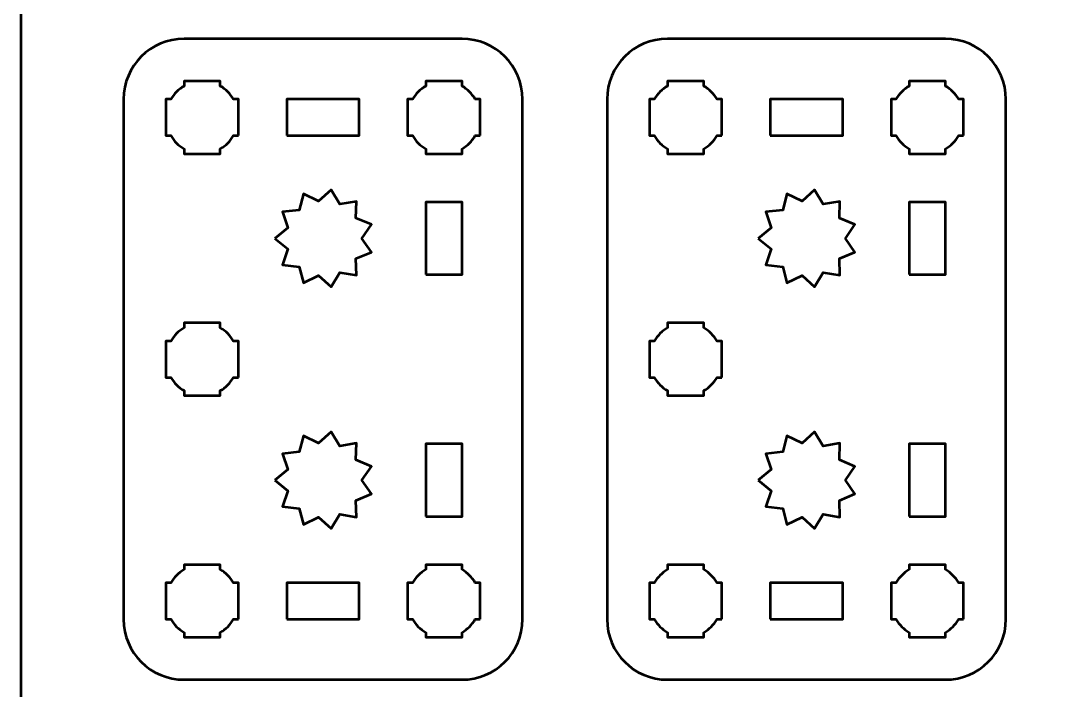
# Model space of a CAD drawing. Header units: centimetres. Extents: x -21 to 0, y -29.7 to 0.
# Drawn here: x -21 to -12.36, y -11.74 to -6.2 of the extents above; entities that cross this region are included whole.
import ezdxf

# ---------------------------------------------------------------- set-up
doc = ezdxf.new("R2010")
doc.units = ezdxf.units.CM
doc.header["$MEASUREMENT"] = 0
doc.layers.add('Layer 1', color=7, linetype='Continuous')

msp = doc.modelspace()

# ---------------------------------------------------------------- linework, layer by layer
at = {"layer": 'Layer 1', "color": 22, "lineweight": 53}
msp.add_open_spline([(-21.00003, -29.19995), (-21.00003, -29.19995), (-21.00003, -0.49992), (-21.00003, -0.49992), (-21.00003, -0.49992), (-21.00003, -0.22295), (-20.77694, 0.00004), (-20.49994, 0.00004), (-20.49994, 0.00004), (-20.49994, 0.00004), (-0.50008, 0.00004), (-0.50008, 0.00004), (-0.50008, 0.00004), (-0.22294, 0.00004), (0.00002, -0.22295), (0.00002, -0.49992), (0.00002, -0.49992), (0.00002, -0.49992), (0.00002, -29.19995), (0.00002, -29.19995), (0.00002, -29.19995), (0.00002, -29.47695), (-0.22294, -29.70004), (-0.50008, -29.70004), (-0.50008, -29.70004), (-0.50008, -29.70004), (-20.49994, -29.70004), (-20.49994, -29.70004), (-20.49994, -29.70004), (-20.77694, -29.70004), (-21.00003, -29.47695), (-21.00003, -29.19995)], degree=3, knots=[0, 0, 0, 0, 0.125, 0.125, 0.125, 0.125, 0.25, 0.25, 0.25, 0.25, 0.375, 0.375, 0.375, 0.375, 0.5, 0.5, 0.5, 0.5, 0.625, 0.625, 0.625, 0.625, 0.75, 0.75, 0.75, 0.75, 0.875, 0.875, 0.875, 0.875, 1, 1, 1, 1], dxfattribs=at)
at = {"layer": 'Layer 1', "color": 114, "lineweight": 53}
for points in [[(-20.15003, -11.14994), (-20.15003, -11.14994), (-20.15003, -6.85007), (-20.15003, -6.85007), (-20.15003, -6.85007), (-20.15003, -6.57293), (-19.92694, -6.34997), (-19.64994, -6.34997), (-19.64994, -6.34997), (-19.64994, -6.34997), (-17.35007, -6.34997), (-17.35007, -6.34997), (-17.35007, -6.34997), (-17.07293, -6.34997), (-16.84997, -6.57293), (-16.84997, -6.85007), (-16.84997, -6.85007), (-16.84997, -6.85007), (-16.84997, -11.14994), (-16.84997, -11.14994), (-16.84997, -11.14994), (-16.84997, -11.42694), (-17.07293, -11.65003), (-17.35007, -11.65003), (-17.35007, -11.65003), (-17.35007, -11.65003), (-19.64994, -11.65003), (-19.64994, -11.65003), (-19.64994, -11.65003), (-19.92694, -11.65003), (-20.15003, -11.42694), (-20.15003, -11.14994)], [(-16.15003, -11.14994), (-16.15003, -11.14994), (-16.15003, -6.85007), (-16.15003, -6.85007), (-16.15003, -6.85007), (-16.15003, -6.57293), (-15.92694, -6.34997), (-15.64994, -6.34997), (-15.64994, -6.34997), (-15.64994, -6.34997), (-13.35007, -6.34997), (-13.35007, -6.34997), (-13.35007, -6.34997), (-13.07293, -6.34997), (-12.84997, -6.57293), (-12.84997, -6.85007), (-12.84997, -6.85007), (-12.84997, -6.85007), (-12.84997, -11.14994), (-12.84997, -11.14994), (-12.84997, -11.14994), (-12.84997, -11.42694), (-13.07293, -11.65003), (-13.35007, -11.65003), (-13.35007, -11.65003), (-13.35007, -11.65003), (-15.64994, -11.65003), (-15.64994, -11.65003), (-15.64994, -11.65003), (-15.92694, -11.65003), (-16.15003, -11.42694), (-16.15003, -11.14994)]]:
    msp.add_open_spline(points, degree=3, knots=[0, 0, 0, 0, 0.125, 0.125, 0.125, 0.125, 0.25, 0.25, 0.25, 0.25, 0.375, 0.375, 0.375, 0.375, 0.5, 0.5, 0.5, 0.5, 0.625, 0.625, 0.625, 0.625, 0.75, 0.75, 0.75, 0.75, 0.875, 0.875, 0.875, 0.875, 1, 1, 1, 1], dxfattribs=at)
at = {"layer": 'Layer 1', "lineweight": 53}
for points, knots in [([(-19.2, -7.15007), (-19.2, -7.15007), (-19.24011, -7.15007), (-19.24011, -7.15007), (-19.24011, -7.15007), (-19.26643, -7.19554), (-19.30446, -7.23343), (-19.34993, -7.25989), (-19.34993, -7.25989), (-19.34993, -7.25989), (-19.34993, -7.3), (-19.34993, -7.3), (-19.34993, -7.3), (-19.34993, -7.3), (-19.5, -7.3), (-19.5, -7.3), (-19.5, -7.3), (-19.5, -7.3), (-19.64994, -7.3), (-19.64994, -7.3), (-19.64994, -7.3), (-19.64994, -7.3), (-19.64994, -7.25989), (-19.64994, -7.25989), (-19.64994, -7.25989), (-19.69555, -7.23343), (-19.73347, -7.19554), (-19.75979, -7.15007), (-19.75979, -7.15007), (-19.75979, -7.15007), (-19.80001, -7.15007), (-19.80001, -7.15007), (-19.80001, -7.15007), (-19.80001, -7.15007), (-19.80001, -7), (-19.80001, -7), (-19.80001, -7), (-19.80001, -7), (-19.80001, -6.85007), (-19.80001, -6.85007), (-19.80001, -6.85007), (-19.80001, -6.85007), (-19.75979, -6.85007), (-19.75979, -6.85007), (-19.75979, -6.85007), (-19.73347, -6.80445), (-19.69555, -6.76653), (-19.64994, -6.74021), (-19.64994, -6.74021), (-19.64994, -6.74021), (-19.64994, -6.7), (-19.64994, -6.7), (-19.64994, -6.7), (-19.64994, -6.7), (-19.5, -6.7), (-19.5, -6.7), (-19.5, -6.7), (-19.5, -6.7), (-19.34993, -6.7), (-19.34993, -6.7), (-19.34993, -6.7), (-19.34993, -6.7), (-19.34993, -6.74021), (-19.34993, -6.74021), (-19.34993, -6.74021), (-19.30446, -6.76653), (-19.26643, -6.80445), (-19.24011, -6.85007), (-19.24011, -6.85007), (-19.24011, -6.85007), (-19.2, -6.85007), (-19.2, -6.85007), (-19.2, -6.85007), (-19.2, -6.85007), (-19.2, -7), (-19.2, -7), (-19.2, -7), (-19.2, -7), (-19.2, -7.15007), (-19.2, -7.15007)], [0, 0, 0, 0, 0.05, 0.05, 0.05, 0.05, 0.1, 0.1, 0.1, 0.1, 0.15, 0.15, 0.15, 0.15, 0.2, 0.2, 0.2, 0.2, 0.25, 0.25, 0.25, 0.25, 0.3, 0.3, 0.3, 0.3, 0.35, 0.35, 0.35, 0.35, 0.4, 0.4, 0.4, 0.4, 0.45, 0.45, 0.45, 0.45, 0.5, 0.5, 0.5, 0.5, 0.55, 0.55, 0.55, 0.55, 0.6, 0.6, 0.6, 0.6, 0.65, 0.65, 0.65, 0.65, 0.7, 0.7, 0.7, 0.7, 0.75, 0.75, 0.75, 0.75, 0.8, 0.8, 0.8, 0.8, 0.85, 0.85, 0.85, 0.85, 0.9, 0.9, 0.9, 0.9, 0.95, 0.95, 0.95, 0.95, 1, 1, 1, 1]), ([(-17.19993, -7.15007), (-17.19993, -7.15007), (-17.24018, -7.15007), (-17.24018, -7.15007), (-17.24018, -7.15007), (-17.2665, -7.19554), (-17.30453, -7.23343), (-17.35, -7.25989), (-17.35, -7.25989), (-17.35, -7.25989), (-17.35, -7.3), (-17.35, -7.3), (-17.35, -7.3), (-17.35, -7.3), (-17.49993, -7.3), (-17.49993, -7.3), (-17.49993, -7.3), (-17.49993, -7.3), (-17.65, -7.3), (-17.65, -7.3), (-17.65, -7.3), (-17.65, -7.3), (-17.65, -7.25989), (-17.65, -7.25989), (-17.65, -7.25989), (-17.69548, -7.23343), (-17.73351, -7.19554), (-17.75982, -7.15007), (-17.75982, -7.15007), (-17.75982, -7.15007), (-17.79993, -7.15007), (-17.79993, -7.15007), (-17.79993, -7.15007), (-17.79993, -7.15007), (-17.79993, -7), (-17.79993, -7), (-17.79993, -7), (-17.79993, -7), (-17.79993, -6.85007), (-17.79993, -6.85007), (-17.79993, -6.85007), (-17.79993, -6.85007), (-17.75982, -6.85007), (-17.75982, -6.85007), (-17.75982, -6.85007), (-17.73351, -6.80445), (-17.69548, -6.76653), (-17.65, -6.74021), (-17.65, -6.74021), (-17.65, -6.74021), (-17.65, -6.7), (-17.65, -6.7), (-17.65, -6.7), (-17.65, -6.7), (-17.49993, -6.7), (-17.49993, -6.7), (-17.49993, -6.7), (-17.49993, -6.7), (-17.35, -6.7), (-17.35, -6.7), (-17.35, -6.7), (-17.35, -6.7), (-17.35, -6.74021), (-17.35, -6.74021), (-17.35, -6.74021), (-17.30453, -6.76653), (-17.2665, -6.80445), (-17.24018, -6.85007), (-17.24018, -6.85007), (-17.24018, -6.85007), (-17.19993, -6.85007), (-17.19993, -6.85007), (-17.19993, -6.85007), (-17.19993, -6.85007), (-17.19993, -7), (-17.19993, -7), (-17.19993, -7), (-17.19993, -7), (-17.19993, -7.15007), (-17.19993, -7.15007)], [0, 0, 0, 0, 0.05, 0.05, 0.05, 0.05, 0.1, 0.1, 0.1, 0.1, 0.15, 0.15, 0.15, 0.15, 0.2, 0.2, 0.2, 0.2, 0.25, 0.25, 0.25, 0.25, 0.3, 0.3, 0.3, 0.3, 0.35, 0.35, 0.35, 0.35, 0.4, 0.4, 0.4, 0.4, 0.45, 0.45, 0.45, 0.45, 0.5, 0.5, 0.5, 0.5, 0.55, 0.55, 0.55, 0.55, 0.6, 0.6, 0.6, 0.6, 0.65, 0.65, 0.65, 0.65, 0.7, 0.7, 0.7, 0.7, 0.75, 0.75, 0.75, 0.75, 0.8, 0.8, 0.8, 0.8, 0.85, 0.85, 0.85, 0.85, 0.9, 0.9, 0.9, 0.9, 0.95, 0.95, 0.95, 0.95, 1, 1, 1, 1]), ([(-15.2, -7.15007), (-15.2, -7.15007), (-15.24011, -7.15007), (-15.24011, -7.15007), (-15.24011, -7.15007), (-15.26643, -7.19554), (-15.30446, -7.23343), (-15.34993, -7.25989), (-15.34993, -7.25989), (-15.34993, -7.25989), (-15.34993, -7.3), (-15.34993, -7.3), (-15.34993, -7.3), (-15.34993, -7.3), (-15.5, -7.3), (-15.5, -7.3), (-15.5, -7.3), (-15.5, -7.3), (-15.64994, -7.3), (-15.64994, -7.3), (-15.64994, -7.3), (-15.64994, -7.3), (-15.64994, -7.25989), (-15.64994, -7.25989), (-15.64994, -7.25989), (-15.69555, -7.23343), (-15.73347, -7.19554), (-15.75979, -7.15007), (-15.75979, -7.15007), (-15.75979, -7.15007), (-15.80001, -7.15007), (-15.80001, -7.15007), (-15.80001, -7.15007), (-15.80001, -7.15007), (-15.80001, -7), (-15.80001, -7), (-15.80001, -7), (-15.80001, -7), (-15.80001, -6.85007), (-15.80001, -6.85007), (-15.80001, -6.85007), (-15.80001, -6.85007), (-15.75979, -6.85007), (-15.75979, -6.85007), (-15.75979, -6.85007), (-15.73347, -6.80445), (-15.69555, -6.76653), (-15.64994, -6.74021), (-15.64994, -6.74021), (-15.64994, -6.74021), (-15.64994, -6.7), (-15.64994, -6.7), (-15.64994, -6.7), (-15.64994, -6.7), (-15.5, -6.7), (-15.5, -6.7), (-15.5, -6.7), (-15.5, -6.7), (-15.34993, -6.7), (-15.34993, -6.7), (-15.34993, -6.7), (-15.34993, -6.7), (-15.34993, -6.74021), (-15.34993, -6.74021), (-15.34993, -6.74021), (-15.30446, -6.76653), (-15.26643, -6.80445), (-15.24011, -6.85007), (-15.24011, -6.85007), (-15.24011, -6.85007), (-15.2, -6.85007), (-15.2, -6.85007), (-15.2, -6.85007), (-15.2, -6.85007), (-15.2, -7), (-15.2, -7), (-15.2, -7), (-15.2, -7), (-15.2, -7.15007), (-15.2, -7.15007)], [0, 0, 0, 0, 0.05, 0.05, 0.05, 0.05, 0.1, 0.1, 0.1, 0.1, 0.15, 0.15, 0.15, 0.15, 0.2, 0.2, 0.2, 0.2, 0.25, 0.25, 0.25, 0.25, 0.3, 0.3, 0.3, 0.3, 0.35, 0.35, 0.35, 0.35, 0.4, 0.4, 0.4, 0.4, 0.45, 0.45, 0.45, 0.45, 0.5, 0.5, 0.5, 0.5, 0.55, 0.55, 0.55, 0.55, 0.6, 0.6, 0.6, 0.6, 0.65, 0.65, 0.65, 0.65, 0.7, 0.7, 0.7, 0.7, 0.75, 0.75, 0.75, 0.75, 0.8, 0.8, 0.8, 0.8, 0.85, 0.85, 0.85, 0.85, 0.9, 0.9, 0.9, 0.9, 0.95, 0.95, 0.95, 0.95, 1, 1, 1, 1]), ([(-13.19993, -7.15007), (-13.19993, -7.15007), (-13.24018, -7.15007), (-13.24018, -7.15007), (-13.24018, -7.15007), (-13.2665, -7.19554), (-13.30453, -7.23343), (-13.35, -7.25989), (-13.35, -7.25989), (-13.35, -7.25989), (-13.35, -7.3), (-13.35, -7.3), (-13.35, -7.3), (-13.35, -7.3), (-13.49993, -7.3), (-13.49993, -7.3), (-13.49993, -7.3), (-13.49993, -7.3), (-13.65, -7.3), (-13.65, -7.3), (-13.65, -7.3), (-13.65, -7.3), (-13.65, -7.25989), (-13.65, -7.25989), (-13.65, -7.25989), (-13.69548, -7.23343), (-13.73351, -7.19554), (-13.75982, -7.15007), (-13.75982, -7.15007), (-13.75982, -7.15007), (-13.79993, -7.15007), (-13.79993, -7.15007), (-13.79993, -7.15007), (-13.79993, -7.15007), (-13.79993, -7), (-13.79993, -7), (-13.79993, -7), (-13.79993, -7), (-13.79993, -6.85007), (-13.79993, -6.85007), (-13.79993, -6.85007), (-13.79993, -6.85007), (-13.75982, -6.85007), (-13.75982, -6.85007), (-13.75982, -6.85007), (-13.73351, -6.80445), (-13.69548, -6.76653), (-13.65, -6.74021), (-13.65, -6.74021), (-13.65, -6.74021), (-13.65, -6.7), (-13.65, -6.7), (-13.65, -6.7), (-13.65, -6.7), (-13.49993, -6.7), (-13.49993, -6.7), (-13.49993, -6.7), (-13.49993, -6.7), (-13.35, -6.7), (-13.35, -6.7), (-13.35, -6.7), (-13.35, -6.7), (-13.35, -6.74021), (-13.35, -6.74021), (-13.35, -6.74021), (-13.30453, -6.76653), (-13.2665, -6.80445), (-13.24018, -6.85007), (-13.24018, -6.85007), (-13.24018, -6.85007), (-13.19993, -6.85007), (-13.19993, -6.85007), (-13.19993, -6.85007), (-13.19993, -6.85007), (-13.19993, -7), (-13.19993, -7), (-13.19993, -7), (-13.19993, -7), (-13.19993, -7.15007), (-13.19993, -7.15007)], [0, 0, 0, 0, 0.05, 0.05, 0.05, 0.05, 0.1, 0.1, 0.1, 0.1, 0.15, 0.15, 0.15, 0.15, 0.2, 0.2, 0.2, 0.2, 0.25, 0.25, 0.25, 0.25, 0.3, 0.3, 0.3, 0.3, 0.35, 0.35, 0.35, 0.35, 0.4, 0.4, 0.4, 0.4, 0.45, 0.45, 0.45, 0.45, 0.5, 0.5, 0.5, 0.5, 0.55, 0.55, 0.55, 0.55, 0.6, 0.6, 0.6, 0.6, 0.65, 0.65, 0.65, 0.65, 0.7, 0.7, 0.7, 0.7, 0.75, 0.75, 0.75, 0.75, 0.8, 0.8, 0.8, 0.8, 0.85, 0.85, 0.85, 0.85, 0.9, 0.9, 0.9, 0.9, 0.95, 0.95, 0.95, 0.95, 1, 1, 1, 1]), ([(-18.79999, -7.15007), (-18.79999, -7.15007), (-18.79999, -6.85007), (-18.79999, -6.85007), (-18.79999, -6.85007), (-18.79999, -6.85007), (-18.19998, -6.85007), (-18.19998, -6.85007), (-18.19998, -6.85007), (-18.19998, -6.85007), (-18.19998, -7.15007), (-18.19998, -7.15007), (-18.19998, -7.15007), (-18.19998, -7.15007), (-18.79999, -7.15007), (-18.79999, -7.15007)], [0, 0, 0, 0, 0.25, 0.25, 0.25, 0.25, 0.5, 0.5, 0.5, 0.5, 0.75, 0.75, 0.75, 0.75, 1, 1, 1, 1]), ([(-14.79999, -7.15007), (-14.79999, -7.15007), (-14.79999, -6.85007), (-14.79999, -6.85007), (-14.79999, -6.85007), (-14.79999, -6.85007), (-14.19998, -6.85007), (-14.19998, -6.85007), (-14.19998, -6.85007), (-14.19998, -6.85007), (-14.19998, -7.15007), (-14.19998, -7.15007), (-14.19998, -7.15007), (-14.19998, -7.15007), (-14.79999, -7.15007), (-14.79999, -7.15007)], [0, 0, 0, 0, 0.25, 0.25, 0.25, 0.25, 0.5, 0.5, 0.5, 0.5, 0.75, 0.75, 0.75, 0.75, 1, 1, 1, 1]), ([(-17.65, -8.30002), (-17.65, -8.30002), (-17.65, -7.70002), (-17.65, -7.70002), (-17.65, -7.70002), (-17.65, -7.70002), (-17.35, -7.70002), (-17.35, -7.70002), (-17.35, -7.70002), (-17.35, -7.70002), (-17.35, -8.30002), (-17.35, -8.30002), (-17.35, -8.30002), (-17.35, -8.30002), (-17.65, -8.30002), (-17.65, -8.30002)], [0, 0, 0, 0, 0.25, 0.25, 0.25, 0.25, 0.5, 0.5, 0.5, 0.5, 0.75, 0.75, 0.75, 0.75, 1, 1, 1, 1]), ([(-13.65, -8.30002), (-13.65, -8.30002), (-13.65, -7.70002), (-13.65, -7.70002), (-13.65, -7.70002), (-13.65, -7.70002), (-13.35, -7.70002), (-13.35, -7.70002), (-13.35, -7.70002), (-13.35, -7.70002), (-13.35, -8.30002), (-13.35, -8.30002), (-13.35, -8.30002), (-13.35, -8.30002), (-13.65, -8.30002), (-13.65, -8.30002)], [0, 0, 0, 0, 0.25, 0.25, 0.25, 0.25, 0.5, 0.5, 0.5, 0.5, 0.75, 0.75, 0.75, 0.75, 1, 1, 1, 1]), ([(-19.2, -9.15), (-19.2, -9.15), (-19.24011, -9.15), (-19.24011, -9.15), (-19.24011, -9.15), (-19.26643, -9.19548), (-19.30446, -9.23351), (-19.34993, -9.25982), (-19.34993, -9.25982), (-19.34993, -9.25982), (-19.34993, -9.29993), (-19.34993, -9.29993), (-19.34993, -9.29993), (-19.34993, -9.29993), (-19.5, -9.29993), (-19.5, -9.29993), (-19.5, -9.29993), (-19.5, -9.29993), (-19.64994, -9.29993), (-19.64994, -9.29993), (-19.64994, -9.29993), (-19.64994, -9.29993), (-19.64994, -9.25982), (-19.64994, -9.25982), (-19.64994, -9.25982), (-19.69555, -9.23351), (-19.73347, -9.19548), (-19.75979, -9.15), (-19.75979, -9.15), (-19.75979, -9.15), (-19.80001, -9.15), (-19.80001, -9.15), (-19.80001, -9.15), (-19.80001, -9.15), (-19.80001, -8.99993), (-19.80001, -8.99993), (-19.80001, -8.99993), (-19.80001, -8.99993), (-19.80001, -8.85), (-19.80001, -8.85), (-19.80001, -8.85), (-19.80001, -8.85), (-19.75979, -8.85), (-19.75979, -8.85), (-19.75979, -8.85), (-19.73347, -8.80453), (-19.69555, -8.7665), (-19.64994, -8.74018), (-19.64994, -8.74018), (-19.64994, -8.74018), (-19.64994, -8.69993), (-19.64994, -8.69993), (-19.64994, -8.69993), (-19.64994, -8.69993), (-19.5, -8.69993), (-19.5, -8.69993), (-19.5, -8.69993), (-19.5, -8.69993), (-19.34993, -8.69993), (-19.34993, -8.69993), (-19.34993, -8.69993), (-19.34993, -8.69993), (-19.34993, -8.74018), (-19.34993, -8.74018), (-19.34993, -8.74018), (-19.30446, -8.7665), (-19.26643, -8.80453), (-19.24011, -8.85), (-19.24011, -8.85), (-19.24011, -8.85), (-19.2, -8.85), (-19.2, -8.85), (-19.2, -8.85), (-19.2, -8.85), (-19.2, -8.99993), (-19.2, -8.99993), (-19.2, -8.99993), (-19.2, -8.99993), (-19.2, -9.15), (-19.2, -9.15)], [0, 0, 0, 0, 0.05, 0.05, 0.05, 0.05, 0.1, 0.1, 0.1, 0.1, 0.15, 0.15, 0.15, 0.15, 0.2, 0.2, 0.2, 0.2, 0.25, 0.25, 0.25, 0.25, 0.3, 0.3, 0.3, 0.3, 0.35, 0.35, 0.35, 0.35, 0.4, 0.4, 0.4, 0.4, 0.45, 0.45, 0.45, 0.45, 0.5, 0.5, 0.5, 0.5, 0.55, 0.55, 0.55, 0.55, 0.6, 0.6, 0.6, 0.6, 0.65, 0.65, 0.65, 0.65, 0.7, 0.7, 0.7, 0.7, 0.75, 0.75, 0.75, 0.75, 0.8, 0.8, 0.8, 0.8, 0.85, 0.85, 0.85, 0.85, 0.9, 0.9, 0.9, 0.9, 0.95, 0.95, 0.95, 0.95, 1, 1, 1, 1]), ([(-15.2, -9.15), (-15.2, -9.15), (-15.24011, -9.15), (-15.24011, -9.15), (-15.24011, -9.15), (-15.26643, -9.19548), (-15.30446, -9.23351), (-15.34993, -9.25982), (-15.34993, -9.25982), (-15.34993, -9.25982), (-15.34993, -9.29993), (-15.34993, -9.29993), (-15.34993, -9.29993), (-15.34993, -9.29993), (-15.5, -9.29993), (-15.5, -9.29993), (-15.5, -9.29993), (-15.5, -9.29993), (-15.64994, -9.29993), (-15.64994, -9.29993), (-15.64994, -9.29993), (-15.64994, -9.29993), (-15.64994, -9.25982), (-15.64994, -9.25982), (-15.64994, -9.25982), (-15.69555, -9.23351), (-15.73347, -9.19548), (-15.75979, -9.15), (-15.75979, -9.15), (-15.75979, -9.15), (-15.80001, -9.15), (-15.80001, -9.15), (-15.80001, -9.15), (-15.80001, -9.15), (-15.80001, -8.99993), (-15.80001, -8.99993), (-15.80001, -8.99993), (-15.80001, -8.99993), (-15.80001, -8.85), (-15.80001, -8.85), (-15.80001, -8.85), (-15.80001, -8.85), (-15.75979, -8.85), (-15.75979, -8.85), (-15.75979, -8.85), (-15.73347, -8.80453), (-15.69555, -8.7665), (-15.64994, -8.74018), (-15.64994, -8.74018), (-15.64994, -8.74018), (-15.64994, -8.69993), (-15.64994, -8.69993), (-15.64994, -8.69993), (-15.64994, -8.69993), (-15.5, -8.69993), (-15.5, -8.69993), (-15.5, -8.69993), (-15.5, -8.69993), (-15.34993, -8.69993), (-15.34993, -8.69993), (-15.34993, -8.69993), (-15.34993, -8.69993), (-15.34993, -8.74018), (-15.34993, -8.74018), (-15.34993, -8.74018), (-15.30446, -8.7665), (-15.26643, -8.80453), (-15.24011, -8.85), (-15.24011, -8.85), (-15.24011, -8.85), (-15.2, -8.85), (-15.2, -8.85), (-15.2, -8.85), (-15.2, -8.85), (-15.2, -8.99993), (-15.2, -8.99993), (-15.2, -8.99993), (-15.2, -8.99993), (-15.2, -9.15), (-15.2, -9.15)], [0, 0, 0, 0, 0.05, 0.05, 0.05, 0.05, 0.1, 0.1, 0.1, 0.1, 0.15, 0.15, 0.15, 0.15, 0.2, 0.2, 0.2, 0.2, 0.25, 0.25, 0.25, 0.25, 0.3, 0.3, 0.3, 0.3, 0.35, 0.35, 0.35, 0.35, 0.4, 0.4, 0.4, 0.4, 0.45, 0.45, 0.45, 0.45, 0.5, 0.5, 0.5, 0.5, 0.55, 0.55, 0.55, 0.55, 0.6, 0.6, 0.6, 0.6, 0.65, 0.65, 0.65, 0.65, 0.7, 0.7, 0.7, 0.7, 0.75, 0.75, 0.75, 0.75, 0.8, 0.8, 0.8, 0.8, 0.85, 0.85, 0.85, 0.85, 0.9, 0.9, 0.9, 0.9, 0.95, 0.95, 0.95, 0.95, 1, 1, 1, 1]), ([(-17.65, -10.29999), (-17.65, -10.29999), (-17.65, -9.69998), (-17.65, -9.69998), (-17.65, -9.69998), (-17.65, -9.69998), (-17.35, -9.69998), (-17.35, -9.69998), (-17.35, -9.69998), (-17.35, -9.69998), (-17.35, -10.29999), (-17.35, -10.29999), (-17.35, -10.29999), (-17.35, -10.29999), (-17.65, -10.29999), (-17.65, -10.29999)], [0, 0, 0, 0, 0.25, 0.25, 0.25, 0.25, 0.5, 0.5, 0.5, 0.5, 0.75, 0.75, 0.75, 0.75, 1, 1, 1, 1]), ([(-13.65, -10.29999), (-13.65, -10.29999), (-13.65, -9.69998), (-13.65, -9.69998), (-13.65, -9.69998), (-13.65, -9.69998), (-13.35, -9.69998), (-13.35, -9.69998), (-13.35, -9.69998), (-13.35, -9.69998), (-13.35, -10.29999), (-13.35, -10.29999), (-13.35, -10.29999), (-13.35, -10.29999), (-13.65, -10.29999), (-13.65, -10.29999)], [0, 0, 0, 0, 0.25, 0.25, 0.25, 0.25, 0.5, 0.5, 0.5, 0.5, 0.75, 0.75, 0.75, 0.75, 1, 1, 1, 1]), ([(-19.2, -11.14994), (-19.2, -11.14994), (-19.24011, -11.14994), (-19.24011, -11.14994), (-19.24011, -11.14994), (-19.26643, -11.19555), (-19.30446, -11.23347), (-19.34993, -11.25979), (-19.34993, -11.25979), (-19.34993, -11.25979), (-19.34993, -11.30001), (-19.34993, -11.30001), (-19.34993, -11.30001), (-19.34993, -11.30001), (-19.5, -11.30001), (-19.5, -11.30001), (-19.5, -11.30001), (-19.5, -11.30001), (-19.64994, -11.30001), (-19.64994, -11.30001), (-19.64994, -11.30001), (-19.64994, -11.30001), (-19.64994, -11.25979), (-19.64994, -11.25979), (-19.64994, -11.25979), (-19.69555, -11.23347), (-19.73347, -11.19555), (-19.75979, -11.14994), (-19.75979, -11.14994), (-19.75979, -11.14994), (-19.80001, -11.14994), (-19.80001, -11.14994), (-19.80001, -11.14994), (-19.80001, -11.14994), (-19.80001, -11.00001), (-19.80001, -11.00001), (-19.80001, -11.00001), (-19.80001, -11.00001), (-19.80001, -10.84993), (-19.80001, -10.84993), (-19.80001, -10.84993), (-19.80001, -10.84993), (-19.75979, -10.84993), (-19.75979, -10.84993), (-19.75979, -10.84993), (-19.73347, -10.80446), (-19.69555, -10.76643), (-19.64994, -10.74011), (-19.64994, -10.74011), (-19.64994, -10.74011), (-19.64994, -10.7), (-19.64994, -10.7), (-19.64994, -10.7), (-19.64994, -10.7), (-19.5, -10.7), (-19.5, -10.7), (-19.5, -10.7), (-19.5, -10.7), (-19.34993, -10.7), (-19.34993, -10.7), (-19.34993, -10.7), (-19.34993, -10.7), (-19.34993, -10.74011), (-19.34993, -10.74011), (-19.34993, -10.74011), (-19.30446, -10.76643), (-19.26643, -10.80446), (-19.24011, -10.84993), (-19.24011, -10.84993), (-19.24011, -10.84993), (-19.2, -10.84993), (-19.2, -10.84993), (-19.2, -10.84993), (-19.2, -10.84993), (-19.2, -11.00001), (-19.2, -11.00001), (-19.2, -11.00001), (-19.2, -11.00001), (-19.2, -11.14994), (-19.2, -11.14994)], [0, 0, 0, 0, 0.05, 0.05, 0.05, 0.05, 0.1, 0.1, 0.1, 0.1, 0.15, 0.15, 0.15, 0.15, 0.2, 0.2, 0.2, 0.2, 0.25, 0.25, 0.25, 0.25, 0.3, 0.3, 0.3, 0.3, 0.35, 0.35, 0.35, 0.35, 0.4, 0.4, 0.4, 0.4, 0.45, 0.45, 0.45, 0.45, 0.5, 0.5, 0.5, 0.5, 0.55, 0.55, 0.55, 0.55, 0.6, 0.6, 0.6, 0.6, 0.65, 0.65, 0.65, 0.65, 0.7, 0.7, 0.7, 0.7, 0.75, 0.75, 0.75, 0.75, 0.8, 0.8, 0.8, 0.8, 0.85, 0.85, 0.85, 0.85, 0.9, 0.9, 0.9, 0.9, 0.95, 0.95, 0.95, 0.95, 1, 1, 1, 1]), ([(-17.19993, -11.14994), (-17.19993, -11.14994), (-17.24018, -11.14994), (-17.24018, -11.14994), (-17.24018, -11.14994), (-17.2665, -11.19555), (-17.30453, -11.23347), (-17.35, -11.25979), (-17.35, -11.25979), (-17.35, -11.25979), (-17.35, -11.30001), (-17.35, -11.30001), (-17.35, -11.30001), (-17.35, -11.30001), (-17.49993, -11.30001), (-17.49993, -11.30001), (-17.49993, -11.30001), (-17.49993, -11.30001), (-17.65, -11.30001), (-17.65, -11.30001), (-17.65, -11.30001), (-17.65, -11.30001), (-17.65, -11.25979), (-17.65, -11.25979), (-17.65, -11.25979), (-17.69548, -11.23347), (-17.73351, -11.19555), (-17.75982, -11.14994), (-17.75982, -11.14994), (-17.75982, -11.14994), (-17.79993, -11.14994), (-17.79993, -11.14994), (-17.79993, -11.14994), (-17.79993, -11.14994), (-17.79993, -11.00001), (-17.79993, -11.00001), (-17.79993, -11.00001), (-17.79993, -11.00001), (-17.79993, -10.84993), (-17.79993, -10.84993), (-17.79993, -10.84993), (-17.79993, -10.84993), (-17.75982, -10.84993), (-17.75982, -10.84993), (-17.75982, -10.84993), (-17.73351, -10.80446), (-17.69548, -10.76643), (-17.65, -10.74011), (-17.65, -10.74011), (-17.65, -10.74011), (-17.65, -10.7), (-17.65, -10.7), (-17.65, -10.7), (-17.65, -10.7), (-17.49993, -10.7), (-17.49993, -10.7), (-17.49993, -10.7), (-17.49993, -10.7), (-17.35, -10.7), (-17.35, -10.7), (-17.35, -10.7), (-17.35, -10.7), (-17.35, -10.74011), (-17.35, -10.74011), (-17.35, -10.74011), (-17.30453, -10.76643), (-17.2665, -10.80446), (-17.24018, -10.84993), (-17.24018, -10.84993), (-17.24018, -10.84993), (-17.19993, -10.84993), (-17.19993, -10.84993), (-17.19993, -10.84993), (-17.19993, -10.84993), (-17.19993, -11.00001), (-17.19993, -11.00001), (-17.19993, -11.00001), (-17.19993, -11.00001), (-17.19993, -11.14994), (-17.19993, -11.14994)], [0, 0, 0, 0, 0.05, 0.05, 0.05, 0.05, 0.1, 0.1, 0.1, 0.1, 0.15, 0.15, 0.15, 0.15, 0.2, 0.2, 0.2, 0.2, 0.25, 0.25, 0.25, 0.25, 0.3, 0.3, 0.3, 0.3, 0.35, 0.35, 0.35, 0.35, 0.4, 0.4, 0.4, 0.4, 0.45, 0.45, 0.45, 0.45, 0.5, 0.5, 0.5, 0.5, 0.55, 0.55, 0.55, 0.55, 0.6, 0.6, 0.6, 0.6, 0.65, 0.65, 0.65, 0.65, 0.7, 0.7, 0.7, 0.7, 0.75, 0.75, 0.75, 0.75, 0.8, 0.8, 0.8, 0.8, 0.85, 0.85, 0.85, 0.85, 0.9, 0.9, 0.9, 0.9, 0.95, 0.95, 0.95, 0.95, 1, 1, 1, 1]), ([(-15.2, -11.14994), (-15.2, -11.14994), (-15.24011, -11.14994), (-15.24011, -11.14994), (-15.24011, -11.14994), (-15.26643, -11.19555), (-15.30446, -11.23347), (-15.34993, -11.25979), (-15.34993, -11.25979), (-15.34993, -11.25979), (-15.34993, -11.30001), (-15.34993, -11.30001), (-15.34993, -11.30001), (-15.34993, -11.30001), (-15.5, -11.30001), (-15.5, -11.30001), (-15.5, -11.30001), (-15.5, -11.30001), (-15.64994, -11.30001), (-15.64994, -11.30001), (-15.64994, -11.30001), (-15.64994, -11.30001), (-15.64994, -11.25979), (-15.64994, -11.25979), (-15.64994, -11.25979), (-15.69555, -11.23347), (-15.73347, -11.19555), (-15.75979, -11.14994), (-15.75979, -11.14994), (-15.75979, -11.14994), (-15.80001, -11.14994), (-15.80001, -11.14994), (-15.80001, -11.14994), (-15.80001, -11.14994), (-15.80001, -11.00001), (-15.80001, -11.00001), (-15.80001, -11.00001), (-15.80001, -11.00001), (-15.80001, -10.84993), (-15.80001, -10.84993), (-15.80001, -10.84993), (-15.80001, -10.84993), (-15.75979, -10.84993), (-15.75979, -10.84993), (-15.75979, -10.84993), (-15.73347, -10.80446), (-15.69555, -10.76643), (-15.64994, -10.74011), (-15.64994, -10.74011), (-15.64994, -10.74011), (-15.64994, -10.7), (-15.64994, -10.7), (-15.64994, -10.7), (-15.64994, -10.7), (-15.5, -10.7), (-15.5, -10.7), (-15.5, -10.7), (-15.5, -10.7), (-15.34993, -10.7), (-15.34993, -10.7), (-15.34993, -10.7), (-15.34993, -10.7), (-15.34993, -10.74011), (-15.34993, -10.74011), (-15.34993, -10.74011), (-15.30446, -10.76643), (-15.26643, -10.80446), (-15.24011, -10.84993), (-15.24011, -10.84993), (-15.24011, -10.84993), (-15.2, -10.84993), (-15.2, -10.84993), (-15.2, -10.84993), (-15.2, -10.84993), (-15.2, -11.00001), (-15.2, -11.00001), (-15.2, -11.00001), (-15.2, -11.00001), (-15.2, -11.14994), (-15.2, -11.14994)], [0, 0, 0, 0, 0.05, 0.05, 0.05, 0.05, 0.1, 0.1, 0.1, 0.1, 0.15, 0.15, 0.15, 0.15, 0.2, 0.2, 0.2, 0.2, 0.25, 0.25, 0.25, 0.25, 0.3, 0.3, 0.3, 0.3, 0.35, 0.35, 0.35, 0.35, 0.4, 0.4, 0.4, 0.4, 0.45, 0.45, 0.45, 0.45, 0.5, 0.5, 0.5, 0.5, 0.55, 0.55, 0.55, 0.55, 0.6, 0.6, 0.6, 0.6, 0.65, 0.65, 0.65, 0.65, 0.7, 0.7, 0.7, 0.7, 0.75, 0.75, 0.75, 0.75, 0.8, 0.8, 0.8, 0.8, 0.85, 0.85, 0.85, 0.85, 0.9, 0.9, 0.9, 0.9, 0.95, 0.95, 0.95, 0.95, 1, 1, 1, 1]), ([(-13.19993, -11.14994), (-13.19993, -11.14994), (-13.24018, -11.14994), (-13.24018, -11.14994), (-13.24018, -11.14994), (-13.2665, -11.19555), (-13.30453, -11.23347), (-13.35, -11.25979), (-13.35, -11.25979), (-13.35, -11.25979), (-13.35, -11.30001), (-13.35, -11.30001), (-13.35, -11.30001), (-13.35, -11.30001), (-13.49993, -11.30001), (-13.49993, -11.30001), (-13.49993, -11.30001), (-13.49993, -11.30001), (-13.65, -11.30001), (-13.65, -11.30001), (-13.65, -11.30001), (-13.65, -11.30001), (-13.65, -11.25979), (-13.65, -11.25979), (-13.65, -11.25979), (-13.69548, -11.23347), (-13.73351, -11.19555), (-13.75982, -11.14994), (-13.75982, -11.14994), (-13.75982, -11.14994), (-13.79993, -11.14994), (-13.79993, -11.14994), (-13.79993, -11.14994), (-13.79993, -11.14994), (-13.79993, -11.00001), (-13.79993, -11.00001), (-13.79993, -11.00001), (-13.79993, -11.00001), (-13.79993, -10.84993), (-13.79993, -10.84993), (-13.79993, -10.84993), (-13.79993, -10.84993), (-13.75982, -10.84993), (-13.75982, -10.84993), (-13.75982, -10.84993), (-13.73351, -10.80446), (-13.69548, -10.76643), (-13.65, -10.74011), (-13.65, -10.74011), (-13.65, -10.74011), (-13.65, -10.7), (-13.65, -10.7), (-13.65, -10.7), (-13.65, -10.7), (-13.49993, -10.7), (-13.49993, -10.7), (-13.49993, -10.7), (-13.49993, -10.7), (-13.35, -10.7), (-13.35, -10.7), (-13.35, -10.7), (-13.35, -10.7), (-13.35, -10.74011), (-13.35, -10.74011), (-13.35, -10.74011), (-13.30453, -10.76643), (-13.2665, -10.80446), (-13.24018, -10.84993), (-13.24018, -10.84993), (-13.24018, -10.84993), (-13.19993, -10.84993), (-13.19993, -10.84993), (-13.19993, -10.84993), (-13.19993, -10.84993), (-13.19993, -11.00001), (-13.19993, -11.00001), (-13.19993, -11.00001), (-13.19993, -11.00001), (-13.19993, -11.14994), (-13.19993, -11.14994)], [0, 0, 0, 0, 0.05, 0.05, 0.05, 0.05, 0.1, 0.1, 0.1, 0.1, 0.15, 0.15, 0.15, 0.15, 0.2, 0.2, 0.2, 0.2, 0.25, 0.25, 0.25, 0.25, 0.3, 0.3, 0.3, 0.3, 0.35, 0.35, 0.35, 0.35, 0.4, 0.4, 0.4, 0.4, 0.45, 0.45, 0.45, 0.45, 0.5, 0.5, 0.5, 0.5, 0.55, 0.55, 0.55, 0.55, 0.6, 0.6, 0.6, 0.6, 0.65, 0.65, 0.65, 0.65, 0.7, 0.7, 0.7, 0.7, 0.75, 0.75, 0.75, 0.75, 0.8, 0.8, 0.8, 0.8, 0.85, 0.85, 0.85, 0.85, 0.9, 0.9, 0.9, 0.9, 0.95, 0.95, 0.95, 0.95, 1, 1, 1, 1]), ([(-18.79999, -11.14994), (-18.79999, -11.14994), (-18.79999, -10.84993), (-18.79999, -10.84993), (-18.79999, -10.84993), (-18.79999, -10.84993), (-18.19998, -10.84993), (-18.19998, -10.84993), (-18.19998, -10.84993), (-18.19998, -10.84993), (-18.19998, -11.14994), (-18.19998, -11.14994), (-18.19998, -11.14994), (-18.19998, -11.14994), (-18.79999, -11.14994), (-18.79999, -11.14994)], [0, 0, 0, 0, 0.25, 0.25, 0.25, 0.25, 0.5, 0.5, 0.5, 0.5, 0.75, 0.75, 0.75, 0.75, 1, 1, 1, 1]), ([(-14.79999, -11.14994), (-14.79999, -11.14994), (-14.79999, -10.84993), (-14.79999, -10.84993), (-14.79999, -10.84993), (-14.79999, -10.84993), (-14.19998, -10.84993), (-14.19998, -10.84993), (-14.19998, -10.84993), (-14.19998, -10.84993), (-14.19998, -11.14994), (-14.19998, -11.14994), (-14.19998, -11.14994), (-14.19998, -11.14994), (-14.79999, -11.14994), (-14.79999, -11.14994)], [0, 0, 0, 0, 0.25, 0.25, 0.25, 0.25, 0.5, 0.5, 0.5, 0.5, 0.75, 0.75, 0.75, 0.75, 1, 1, 1, 1])]:
    msp.add_open_spline(points, degree=3, knots=knots, dxfattribs=at)
at = {"layer": 'Layer 1', "color": 250, "lineweight": 53}
for points in [[(-18.9, -8), (-18.9, -8), (-18.79242, -7.91261), (-18.79242, -7.91261), (-18.79242, -7.91261), (-18.79242, -7.91261), (-18.83518, -7.78151), (-18.83518, -7.78151), (-18.83518, -7.78151), (-18.83518, -7.78151), (-18.69695, -7.76557), (-18.69695, -7.76557), (-18.69695, -7.76557), (-18.69695, -7.76557), (-18.66133, -7.6324), (-18.66133, -7.6324), (-18.66133, -7.6324), (-18.66133, -7.6324), (-18.53633, -7.69296), (-18.53633, -7.69296), (-18.53633, -7.69296), (-18.53633, -7.69296), (-18.43362, -7.6), (-18.43362, -7.6), (-18.43362, -7.6), (-18.43362, -7.6), (-18.36154, -7.71783), (-18.36154, -7.71783), (-18.36154, -7.71783), (-18.36154, -7.71783), (-18.22438, -7.69459), (-18.22438, -7.69459), (-18.22438, -7.69459), (-18.22438, -7.69459), (-18.2281, -7.83229), (-18.2281, -7.83229), (-18.2281, -7.83229), (-18.2281, -7.83229), (-18.1, -7.88615), (-18.1, -7.88615), (-18.1, -7.88615), (-18.1, -7.88615), (-18.17834, -8), (-18.17834, -8), (-18.17834, -8), (-18.17834, -8), (-18.1, -8.11385), (-18.1, -8.11385), (-18.1, -8.11385), (-18.1, -8.11385), (-18.2281, -8.16771), (-18.2281, -8.16771), (-18.2281, -8.16771), (-18.2281, -8.16771), (-18.22438, -8.30541), (-18.22438, -8.30541), (-18.22438, -8.30541), (-18.22438, -8.30541), (-18.36154, -8.28217), (-18.36154, -8.28217), (-18.36154, -8.28217), (-18.36154, -8.28217), (-18.43362, -8.4), (-18.43362, -8.4), (-18.43362, -8.4), (-18.43362, -8.4), (-18.53633, -8.30704), (-18.53633, -8.30704), (-18.53633, -8.30704), (-18.53633, -8.30704), (-18.66133, -8.3676), (-18.66133, -8.3676), (-18.66133, -8.3676), (-18.66133, -8.3676), (-18.69695, -8.23443), (-18.69695, -8.23443), (-18.69695, -8.23443), (-18.69695, -8.23443), (-18.83518, -8.21849), (-18.83518, -8.21849), (-18.83518, -8.21849), (-18.83518, -8.21849), (-18.79242, -8.08739), (-18.79242, -8.08739), (-18.79242, -8.08739), (-18.79242, -8.08739), (-18.9, -8), (-18.9, -8)], [(-14.9, -8), (-14.9, -8), (-14.79242, -7.91261), (-14.79242, -7.91261), (-14.79242, -7.91261), (-14.79242, -7.91261), (-14.83518, -7.78151), (-14.83518, -7.78151), (-14.83518, -7.78151), (-14.83518, -7.78151), (-14.69695, -7.76557), (-14.69695, -7.76557), (-14.69695, -7.76557), (-14.69695, -7.76557), (-14.66133, -7.6324), (-14.66133, -7.6324), (-14.66133, -7.6324), (-14.66133, -7.6324), (-14.53633, -7.69296), (-14.53633, -7.69296), (-14.53633, -7.69296), (-14.53633, -7.69296), (-14.43362, -7.6), (-14.43362, -7.6), (-14.43362, -7.6), (-14.43362, -7.6), (-14.36154, -7.71783), (-14.36154, -7.71783), (-14.36154, -7.71783), (-14.36154, -7.71783), (-14.22438, -7.69459), (-14.22438, -7.69459), (-14.22438, -7.69459), (-14.22438, -7.69459), (-14.2281, -7.83229), (-14.2281, -7.83229), (-14.2281, -7.83229), (-14.2281, -7.83229), (-14.1, -7.88615), (-14.1, -7.88615), (-14.1, -7.88615), (-14.1, -7.88615), (-14.17834, -8), (-14.17834, -8), (-14.17834, -8), (-14.17834, -8), (-14.1, -8.11385), (-14.1, -8.11385), (-14.1, -8.11385), (-14.1, -8.11385), (-14.2281, -8.16771), (-14.2281, -8.16771), (-14.2281, -8.16771), (-14.2281, -8.16771), (-14.22438, -8.30541), (-14.22438, -8.30541), (-14.22438, -8.30541), (-14.22438, -8.30541), (-14.36154, -8.28217), (-14.36154, -8.28217), (-14.36154, -8.28217), (-14.36154, -8.28217), (-14.43362, -8.4), (-14.43362, -8.4), (-14.43362, -8.4), (-14.43362, -8.4), (-14.53633, -8.30704), (-14.53633, -8.30704), (-14.53633, -8.30704), (-14.53633, -8.30704), (-14.66133, -8.3676), (-14.66133, -8.3676), (-14.66133, -8.3676), (-14.66133, -8.3676), (-14.69695, -8.23443), (-14.69695, -8.23443), (-14.69695, -8.23443), (-14.69695, -8.23443), (-14.83518, -8.21849), (-14.83518, -8.21849), (-14.83518, -8.21849), (-14.83518, -8.21849), (-14.79242, -8.08739), (-14.79242, -8.08739), (-14.79242, -8.08739), (-14.79242, -8.08739), (-14.9, -8), (-14.9, -8)], [(-18.9, -10), (-18.9, -10), (-18.79242, -9.91261), (-18.79242, -9.91261), (-18.79242, -9.91261), (-18.79242, -9.91261), (-18.83518, -9.78151), (-18.83518, -9.78151), (-18.83518, -9.78151), (-18.83518, -9.78151), (-18.69695, -9.76557), (-18.69695, -9.76557), (-18.69695, -9.76557), (-18.69695, -9.76557), (-18.66133, -9.6324), (-18.66133, -9.6324), (-18.66133, -9.6324), (-18.66133, -9.6324), (-18.53633, -9.69296), (-18.53633, -9.69296), (-18.53633, -9.69296), (-18.53633, -9.69296), (-18.43362, -9.6), (-18.43362, -9.6), (-18.43362, -9.6), (-18.43362, -9.6), (-18.36154, -9.71783), (-18.36154, -9.71783), (-18.36154, -9.71783), (-18.36154, -9.71783), (-18.22438, -9.69459), (-18.22438, -9.69459), (-18.22438, -9.69459), (-18.22438, -9.69459), (-18.2281, -9.83229), (-18.2281, -9.83229), (-18.2281, -9.83229), (-18.2281, -9.83229), (-18.1, -9.88615), (-18.1, -9.88615), (-18.1, -9.88615), (-18.1, -9.88615), (-18.17834, -10), (-18.17834, -10), (-18.17834, -10), (-18.17834, -10), (-18.1, -10.11385), (-18.1, -10.11385), (-18.1, -10.11385), (-18.1, -10.11385), (-18.2281, -10.16771), (-18.2281, -10.16771), (-18.2281, -10.16771), (-18.2281, -10.16771), (-18.22438, -10.30541), (-18.22438, -10.30541), (-18.22438, -10.30541), (-18.22438, -10.30541), (-18.36154, -10.28217), (-18.36154, -10.28217), (-18.36154, -10.28217), (-18.36154, -10.28217), (-18.43362, -10.4), (-18.43362, -10.4), (-18.43362, -10.4), (-18.43362, -10.4), (-18.53633, -10.30704), (-18.53633, -10.30704), (-18.53633, -10.30704), (-18.53633, -10.30704), (-18.66133, -10.3676), (-18.66133, -10.3676), (-18.66133, -10.3676), (-18.66133, -10.3676), (-18.69695, -10.23443), (-18.69695, -10.23443), (-18.69695, -10.23443), (-18.69695, -10.23443), (-18.83518, -10.21849), (-18.83518, -10.21849), (-18.83518, -10.21849), (-18.83518, -10.21849), (-18.79242, -10.08739), (-18.79242, -10.08739), (-18.79242, -10.08739), (-18.79242, -10.08739), (-18.9, -10), (-18.9, -10)], [(-14.9, -10), (-14.9, -10), (-14.79242, -9.91261), (-14.79242, -9.91261), (-14.79242, -9.91261), (-14.79242, -9.91261), (-14.83518, -9.78151), (-14.83518, -9.78151), (-14.83518, -9.78151), (-14.83518, -9.78151), (-14.69695, -9.76557), (-14.69695, -9.76557), (-14.69695, -9.76557), (-14.69695, -9.76557), (-14.66133, -9.6324), (-14.66133, -9.6324), (-14.66133, -9.6324), (-14.66133, -9.6324), (-14.53633, -9.69296), (-14.53633, -9.69296), (-14.53633, -9.69296), (-14.53633, -9.69296), (-14.43362, -9.6), (-14.43362, -9.6), (-14.43362, -9.6), (-14.43362, -9.6), (-14.36154, -9.71783), (-14.36154, -9.71783), (-14.36154, -9.71783), (-14.36154, -9.71783), (-14.22438, -9.69459), (-14.22438, -9.69459), (-14.22438, -9.69459), (-14.22438, -9.69459), (-14.2281, -9.83229), (-14.2281, -9.83229), (-14.2281, -9.83229), (-14.2281, -9.83229), (-14.1, -9.88615), (-14.1, -9.88615), (-14.1, -9.88615), (-14.1, -9.88615), (-14.17834, -10), (-14.17834, -10), (-14.17834, -10), (-14.17834, -10), (-14.1, -10.11385), (-14.1, -10.11385), (-14.1, -10.11385), (-14.1, -10.11385), (-14.2281, -10.16771), (-14.2281, -10.16771), (-14.2281, -10.16771), (-14.2281, -10.16771), (-14.22438, -10.30541), (-14.22438, -10.30541), (-14.22438, -10.30541), (-14.22438, -10.30541), (-14.36154, -10.28217), (-14.36154, -10.28217), (-14.36154, -10.28217), (-14.36154, -10.28217), (-14.43362, -10.4), (-14.43362, -10.4), (-14.43362, -10.4), (-14.43362, -10.4), (-14.53633, -10.30704), (-14.53633, -10.30704), (-14.53633, -10.30704), (-14.53633, -10.30704), (-14.66133, -10.3676), (-14.66133, -10.3676), (-14.66133, -10.3676), (-14.66133, -10.3676), (-14.69695, -10.23443), (-14.69695, -10.23443), (-14.69695, -10.23443), (-14.69695, -10.23443), (-14.83518, -10.21849), (-14.83518, -10.21849), (-14.83518, -10.21849), (-14.83518, -10.21849), (-14.79242, -10.08739), (-14.79242, -10.08739), (-14.79242, -10.08739), (-14.79242, -10.08739), (-14.9, -10), (-14.9, -10)]]:
    msp.add_open_spline(points, degree=3, knots=[0, 0, 0, 0, 0.0454545, 0.0454545, 0.0454545, 0.0454545, 0.0909091, 0.0909091, 0.0909091, 0.0909091, 0.1363636, 0.1363636, 0.1363636, 0.1363636, 0.1818182, 0.1818182, 0.1818182, 0.1818182, 0.2272727, 0.2272727, 0.2272727, 0.2272727, 0.2727273, 0.2727273, 0.2727273, 0.2727273, 0.3181818, 0.3181818, 0.3181818, 0.3181818, 0.3636364, 0.3636364, 0.3636364, 0.3636364, 0.4090909, 0.4090909, 0.4090909, 0.4090909, 0.4545455, 0.4545455, 0.4545455, 0.4545455, 0.5, 0.5, 0.5, 0.5, 0.5454545, 0.5454545, 0.5454545, 0.5454545, 0.5909091, 0.5909091, 0.5909091, 0.5909091, 0.6363636, 0.6363636, 0.6363636, 0.6363636, 0.6818182, 0.6818182, 0.6818182, 0.6818182, 0.7272727, 0.7272727, 0.7272727, 0.7272727, 0.7727273, 0.7727273, 0.7727273, 0.7727273, 0.8181818, 0.8181818, 0.8181818, 0.8181818, 0.8636364, 0.8636364, 0.8636364, 0.8636364, 0.9090909, 0.9090909, 0.9090909, 0.9090909, 0.9545455, 0.9545455, 0.9545455, 0.9545455, 1, 1, 1, 1], dxfattribs=at)

doc.saveas('drawing.dxf')
